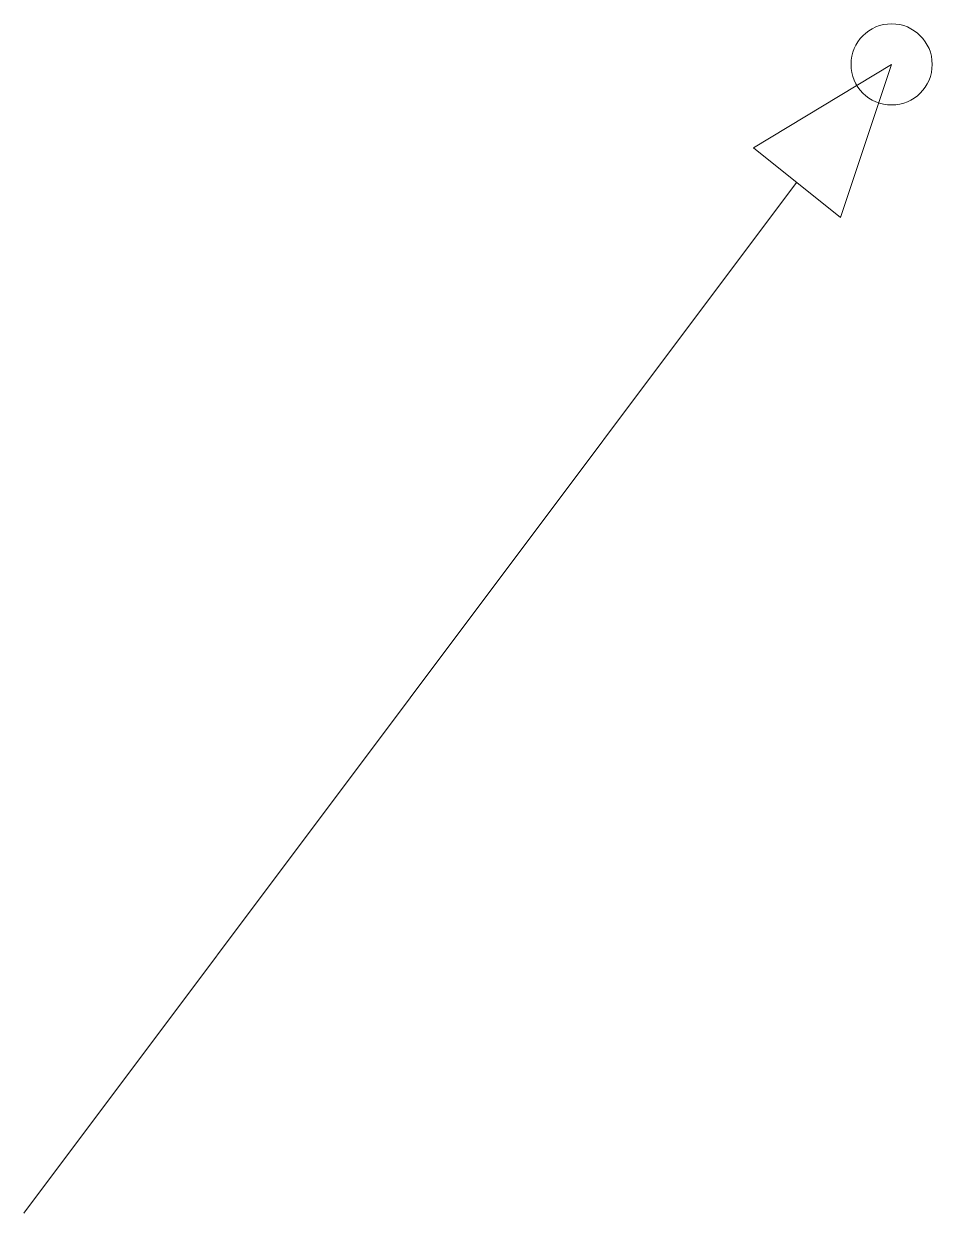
# Model space of a CAD drawing. Extents: x -10.2 to 0.5, y -13.5 to 0.5.
import ezdxf

# ---------------------------------------------------------------- set-up
doc = ezdxf.new("R2010")
doc.units = 0
doc.layers.get('0').update_dxf_attribs({"linetype": 'CONTINUOUS', "lineweight": 0})

msp = doc.modelspace()

# ---------------------------------------------------------------- linework, layer by layer
for p, q in [((0, 0), (-1.624, -0.98)), ((0, 0), (-0.6, -1.8)), ((-0.6, -1.8), (-1.624, -0.98)), ((-10.2, -13.5), (-1.116, -1.388))]:
    msp.add_line(p, q)
msp.add_circle((0, 0), 0.477)

doc.saveas('drawing.dxf')
